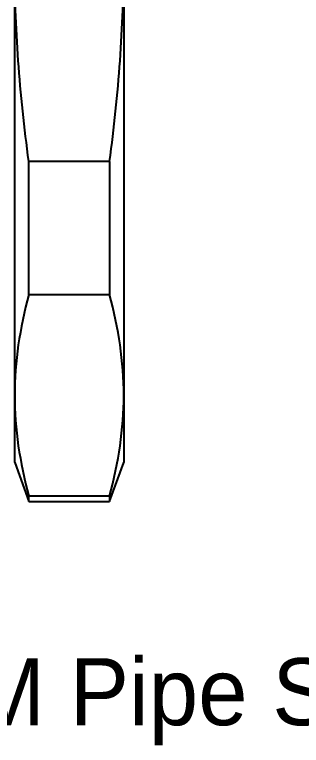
# Model space of a CAD drawing. Header units: inches. Extents: x 0 to 81.1, y 0 to 52.1.
# Drawn here: x 8.653 to 9.08, y 19.115 to 20.206 of the extents above; entities that cross this region are included whole.
import ezdxf
from ezdxf.enums import TextEntityAlignment as Align

# ---------------------------------------------------------------- set-up
doc = ezdxf.new("R2010")
doc.units = ezdxf.units.IN
doc.header["$MEASUREMENT"] = 0
doc.linetypes.add('SLD-Solid', pattern=[0])
doc.layers.add('PSYMS', color=7, linetype='Continuous')
doc.styles.add('SLDTEXTSTYLE0', font='arial.ttf', dxfattribs={"width": 0.948})
doc.styles.add('WD', font='romans.shx', dxfattribs={"height": 0.185})

# ---------------------------------------------------------------- blocks, each defined once
blk = doc.blocks.new('HDV1_CHASE_1')
at = {"color": 7, "linetype": 'SLD-Solid', "lineweight": 25}
for p, q in [((0.6531, 0.0127), (0.6531, 0.6623)), ((0.8156, 0.6623), (0.8156, 0.0127)), ((0.7945, 0.3616), (0.6742, 0.3616)), ((0.6742, 0.1631), (0.6742, 0.3616)), ((0.7945, 0.3616), (0.7945, 0.1631)), ((0.6742, 0.1631), (0.7945, 0.1631)), ((0.6531, -0.0877), (0.6531, 0.0127)), ((0.8156, 0.0127), (0.8156, -0.0877)), ((0.6531, -0.0877), (0.6742, -0.1458)), ((0.7945, -0.1458), (0.8156, -0.0877)), ((0.6742, -0.1458), (0.6742, -0.1376)), ((0.7945, -0.1376), (0.6742, -0.1376)), ((0.7945, -0.1376), (0.7945, -0.1458)), ((0.6742, -0.1458), (0.7945, -0.1458))]:
    blk.add_line(p, q, dxfattribs=at)
for points in [[(0.6742, 0.3616), (0.6674, 0.4116), (0.6621, 0.4619), (0.6549, 0.5622), (0.6531, 0.6123), (0.6531, 0.6623)], [(0.7945, 0.3616), (0.8012, 0.4116), (0.8066, 0.4619), (0.8137, 0.5622), (0.8156, 0.6123), (0.8156, 0.6623)]]:
    blk.add_open_spline(points, degree=3, knots=[0, 0, 0, 0, 0.5, 0.5, 1, 1, 1, 1], dxfattribs=at)
for points in [[(0.6742, 0.1631), (0.6606, 0.1129), (0.6531, 0.0628), (0.6531, 0.0127)], [(0.8156, 0.0127), (0.8156, 0.0628), (0.808, 0.1129), (0.7945, 0.1631)], [(0.6531, 0.0127), (0.6531, -0.0374), (0.6606, -0.0875), (0.6742, -0.1376)], [(0.7945, -0.1376), (0.808, -0.0875), (0.8156, -0.0374), (0.8156, 0.0127)]]:
    blk.add_open_spline(points, degree=3, dxfattribs=at)
at = {"color": 7, "linetype": 'Continuous', "lineweight": 0, "insert": (0.2053, -0.3794), "char_height": 0.1, "attachment_point": 1, "style": 'SLDTEXTSTYLE0'}
blk.add_mtext('1 NPSM Pipe Size, 11 1/2 Threads Per Inch', dxfattribs=at)
at = {"style": 'WD', "width": 0.7}
for tag, p in [('INST', (1.125, 1.3571)), ('LOC', (1.125, 1.1875)), ('DESC1', (1.125, 1.0312)), ('DESC2', (1.125, 0.875)), ('DESC3', (1.125, 0.7271)), ('XREF', (1.125, 0.1562))]:
    blk.add_attdef(tag, text='', height=0.125, dxfattribs=at).set_placement(p, align=Align.CENTER)
at = {"style": 'WD'}
blk.add_attdef('TAG1', text='', height=0.125, dxfattribs=at).set_placement((1.125, 0.5625), align=Align.CENTER)
at = {"style": 'WD', "flags": 9}
blk.add_attdef('FAMILY', (1.3297, 0.5273), '', height=0.01, dxfattribs=at)
for tag, p in [('CAT', (1.3547, 0.4832)), ('MFG', (1.3528, 0.4637)), ('ASSYCODE', (1.355, 0.4464))]:
    blk.add_attdef(tag, text='', height=0.01, dxfattribs=at).set_placement(p, align=Align.CENTER)

msp = doc.modelspace()

# ---------------------------------------------------------------- block references
at = {"layer": 'PSYMS'}
msp.add_blockref('HDV1_CHASE_1', (8, 19.625), dxfattribs=at)

doc.saveas('drawing.dxf')
